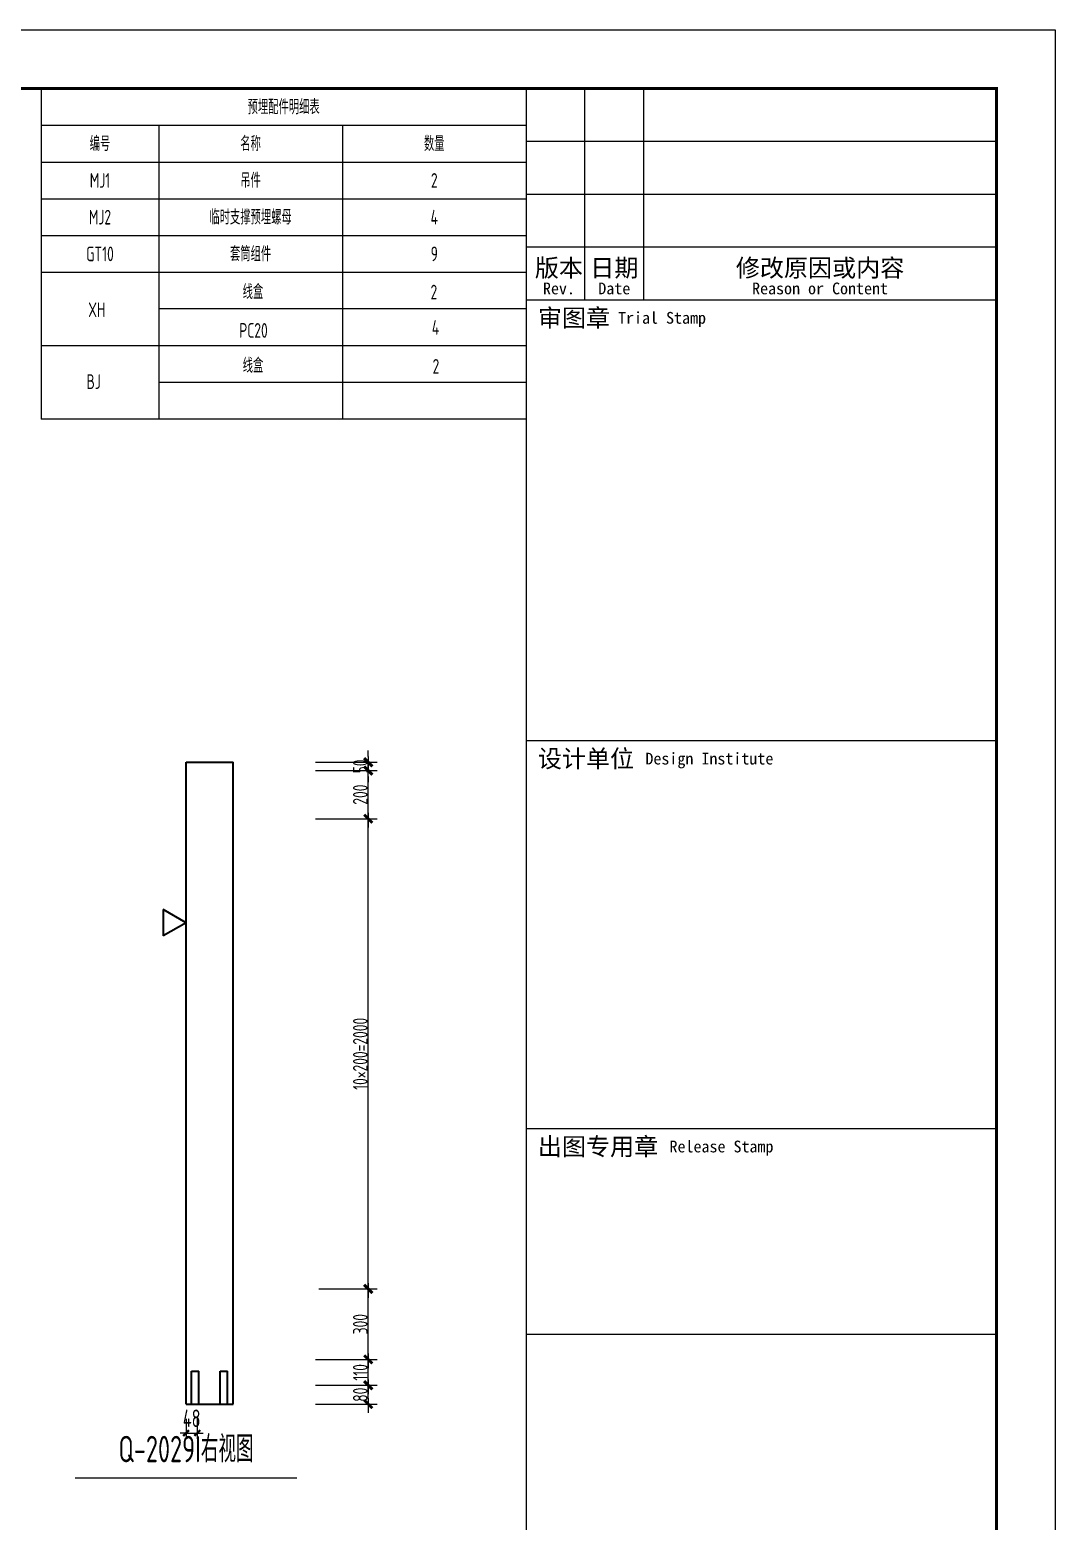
# Model space of a CAD drawing. Extents: x -85320 to 1679916, y -1321939 to 627.
# Drawn here: x 1659497 to 1676940, y -851246 to -825871 of the extents above; entities that cross this region are included whole.
import ezdxf
from ezdxf.enums import TextEntityAlignment as Align

# ---------------------------------------------------------------- set-up
doc = ezdxf.new("R2010")
doc.units = 0
doc.header["$LTSCALE"] = 1000
for name, color, linetype in [('BORDER', 7, 'Continuous'), ('手孔标注', 3, 'Continuous'), ('打印线框', 7, 'Continuous'), ('拉模', 7, 'Continuous'), ('砼墙', 3, 'Continuous')]:
    doc.layers.add(name, color=color, linetype=linetype)
for name, color, linetype, lineweight in [('参数表文字', 7, 'Continuous', 18), ('预制墙图名', 7, 'Continuous', 18), ('预制墙墙身水平筋', 130, 'Continuous', 18), ('预制墙墙身纵向受力筋', 1, 'Continuous', 18), ('预制墙详图标注', 3, 'Continuous', 18), ('预制墙详图轮廓', 3, 'Continuous', 35)]:
    doc.layers.add(name, color=color, linetype=linetype, lineweight=lineweight)
doc.styles.add('TSSD_Dimension', font='tssdeng.shx', dxfattribs={"width": 0.7, "bigfont": 'hztxt.shx'})
doc.styles.add('TSSD_Rein', font='Tssdeng.shx', dxfattribs={"width": 0.7, "bigfont": 'hztxt.shx'})
doc.styles.add('样式 1', font='yjkeng.shx', dxfattribs={"width": 0.7, "bigfont": 'yjkchn.shx'})
doc.styles.add('样式 2', font='yjkeng.shx', dxfattribs={"width": 0.7, "bigfont": 'yjkchn.shx'})
doc.styles.add('设计院一', font='', dxfattribs={"width": 0.8})
doc.styles.get('设计院一').set_extended_font_data('SimSun')
doc.dimstyles.new('标注', dxfattribs={"dimtxt": 300, "dimasz": 100, "dimexe": 100, "dimexo": 250, "dimgap": 100, "dimtad": 1, "dimdec": 0, "dimlfac": 0.25, "dimzin": 0, "dimdsep": 46, "dimtxsty": 'TSSD_Dimension', "dimblk": 'ARCHTICK', "dimcen": 0, "dimdle": 100, "dimclrt": 7, "dimadec": 0, "dimazin": 0, "dimtfac": 1, "dimtdec": 0, "dimtix": 1, "dimtmove": 2, "dimatfit": 3, "dimfxl": 1, "dimtolj": 1, "dimtzin": 0, "dimarcsym": 0})
doc.dimstyles.new('盈建科结构', dxfattribs={"dimscale": 100, "dimtxt": 2.5, "dimasz": 1, "dimexe": 1.5, "dimexo": 0.625, "dimgap": 0.1, "dimtad": 1, "dimdec": 0, "dimrnd": 1, "dimzin": 0, "dimdsep": 46, "dimtxsty": '样式 1', "dimblk": '_yjkbk', "dimblk1": 'ARCHTICK', "dimblk2": 'ARCHTICK', "dimcen": 0.09, "dimadec": 0, "dimazin": 0, "dimtfac": 1, "dimtdec": 4, "dimtix": 1, "dimtmove": 2, "dimatfit": 3, "dimfxl": 1, "dimtolj": 1, "dimtzin": 0, "dimarcsym": 0})

# ---------------------------------------------------------------- blocks, each defined once
blk = doc.blocks.new('_yjkbk')
blk.add_line((-1, 0), (1.5, 0))
blk.add_lwpolyline([(-0.7, -0.7, 0.5, 0.5, 0), (0.7, 0.7, 0.5, 0.5, 0)], format="xyseb")
blk = doc.blocks.new('*D1764')
at = {"layer": 'Defpoints', "color": 0, "transparency": 16777216}
for p in [(1664354, -848934), (1665254, -848934), (1664354, -849254)]:
    blk.add_point(p, dxfattribs=at)
at = {"layer": '预制墙详图标注', "color": 0, "lineweight": -2, "transparency": 16777216}
for p, q in [((1664354, -848934), (1665404, -848934)), ((1665254, -849154), (1665254, -849034)), ((1664354, -849254), (1665404, -849254))]:
    blk.add_line(p, q, dxfattribs=at)
at = {"layer": '预制墙详图标注', "color": 0, "lineweight": -2, "transparency": 16777216, "xscale": 100, "yscale": 100, "zscale": 100}
for p, rotation in [((1665254, -848934), 90), ((1665254, -849254), 270)]:
    blk.add_blockref('_yjkbk', p, dxfattribs=dict(at, rotation=rotation))
at = {"layer": '预制墙详图标注', "color": 0, "transparency": 16777216, "insert": (1665244, -849094), "char_height": 250, "attachment_point": 8, "rotation": 90, "style": '样式 1'}
blk.add_mtext('\\A1;80', dxfattribs=at)
blk = doc.blocks.new('_ArchTick')
at = {"color": 0, "linetype": 'ByBlock', "const_width": 0.4}
blk.add_lwpolyline([(-0.5, -0.5), (0.5, 0.5)], dxfattribs=at)
blk = doc.blocks.new('*D1765')
at = {"layer": 'Defpoints', "color": 0, "transparency": 16777216}
for p in [(1664354, -848494), (1665254, -848494), (1664354, -848934)]:
    blk.add_point(p, dxfattribs=at)
at = {"layer": '预制墙详图标注', "color": 0, "lineweight": -2, "transparency": 16777216}
for p, q in [((1664354, -848494), (1665404, -848494)), ((1665254, -848834), (1665254, -848594)), ((1664354, -848934), (1665404, -848934))]:
    blk.add_line(p, q, dxfattribs=at)
at = {"layer": '预制墙详图标注', "color": 0, "lineweight": -2, "transparency": 16777216, "xscale": 100, "yscale": 100, "zscale": 100}
for p, rotation in [((1665254, -848494), 90), ((1665254, -848934), 270)]:
    blk.add_blockref('_yjkbk', p, dxfattribs=dict(at, rotation=rotation))
at = {"layer": '预制墙详图标注', "color": 0, "transparency": 16777216, "insert": (1665244, -848714), "char_height": 250, "attachment_point": 8, "rotation": 90, "style": '样式 1'}
blk.add_mtext('\\A1;110', dxfattribs=at)
blk = doc.blocks.new('*D1766')
at = {"layer": 'Defpoints', "color": 0, "transparency": 16777216}
for p in [(1664354, -847294), (1665254, -847294), (1664354, -848494)]:
    blk.add_point(p, dxfattribs=at)
at = {"layer": '预制墙详图标注', "color": 0, "lineweight": -2, "transparency": 16777216}
for p, q in [((1664416, -847294), (1665404, -847294)), ((1665254, -848394), (1665254, -847394)), ((1664416, -848494), (1665404, -848494))]:
    blk.add_line(p, q, dxfattribs=at)
at = {"layer": '预制墙详图标注', "color": 0, "lineweight": -2, "transparency": 16777216, "xscale": 100, "yscale": 100, "zscale": 100}
for p, rotation in [((1665254, -847294), 90), ((1665254, -848494), 270)]:
    blk.add_blockref('_yjkbk', p, dxfattribs=dict(at, rotation=rotation))
at = {"layer": '预制墙详图标注', "color": 0, "transparency": 16777216, "insert": (1665244, -847894), "char_height": 250, "attachment_point": 8, "rotation": 90, "style": '样式 1'}
blk.add_mtext('\\A1;300', dxfattribs=at)
blk = doc.blocks.new('*D1767')
at = {"layer": 'Defpoints', "color": 0, "transparency": 16777216}
for p in [(1664354, -839294), (1665254, -839294), (1664354, -847294)]:
    blk.add_point(p, dxfattribs=at)
at = {"layer": '预制墙详图标注', "color": 0, "lineweight": -2, "transparency": 16777216}
for p, q in [((1664416, -839294), (1665404, -839294)), ((1665254, -847194), (1665254, -839394)), ((1664416, -847294), (1665404, -847294))]:
    blk.add_line(p, q, dxfattribs=at)
at = {"layer": '预制墙详图标注', "color": 0, "lineweight": -2, "transparency": 16777216, "xscale": 100, "yscale": 100, "zscale": 100}
for p, rotation in [((1665254, -839294), 90), ((1665254, -847294), 270)]:
    blk.add_blockref('_yjkbk', p, dxfattribs=dict(at, rotation=rotation))
at = {"layer": '预制墙详图标注', "color": 0, "transparency": 16777216, "insert": (1665244, -843294), "char_height": 250, "attachment_point": 8, "rotation": 90, "style": '样式 1'}
blk.add_mtext('\\A1;10×200=2000', dxfattribs=at)
blk = doc.blocks.new('*D2079')
at = {"layer": 'Defpoints', "color": 0, "transparency": 16777216}
for p in [(1662154, -849254), (1662346, -849254), (1662346, -849746)]:
    blk.add_point(p, dxfattribs=at)
at = {"layer": '手孔标注', "color": 0, "lineweight": -2, "transparency": 16777216}
for p, q in [((1662154, -849504), (1662154, -849846)), ((1662346, -849504), (1662346, -849846)), ((1662154, -849746), (1662054, -849746)), ((1662154, -849746), (1662346, -849746)), ((1662346, -849746), (1662446, -849746))]:
    blk.add_line(p, q, dxfattribs=at)
at = {"layer": '手孔标注', "color": 0, "lineweight": -2, "transparency": 16777216, "xscale": 100, "yscale": 100, "zscale": 100}
blk.add_blockref('_ArchTick', (1662154, -849746), dxfattribs=at)
at = {"layer": '手孔标注', "color": 0, "lineweight": -2, "transparency": 16777216, "xscale": 100, "yscale": 100, "zscale": 100, "rotation": 180}
blk.add_blockref('_ArchTick', (1662346, -849746), dxfattribs=at)
at = {"layer": '手孔标注', "color": 7, "lineweight": 0, "transparency": 16777216, "insert": (1662250, -849496), "char_height": 300, "attachment_point": 5, "style": 'TSSD_Dimension'}
blk.add_mtext('\\A1;48', dxfattribs=at)
blk = doc.blocks.new('*D2475')
at = {"layer": 'Defpoints', "color": 0, "transparency": 16777216}
for p in [(1664354, -838474), (1665254, -838474), (1664354, -839294)]:
    blk.add_point(p, dxfattribs=at)
at = {"layer": '预制墙详图标注', "color": 0, "lineweight": -2, "transparency": 16777216}
for p, q in [((1664354, -838474), (1665404, -838474)), ((1665254, -839194), (1665254, -838574)), ((1664354, -839294), (1665404, -839294))]:
    blk.add_line(p, q, dxfattribs=at)
at = {"layer": '预制墙详图标注', "color": 0, "lineweight": -2, "transparency": 16777216, "xscale": 100, "yscale": 100, "zscale": 100}
for p, rotation in [((1665254, -838474), 90), ((1665254, -839294), 270)]:
    blk.add_blockref('_yjkbk', p, dxfattribs=dict(at, rotation=rotation))
at = {"layer": '预制墙详图标注', "color": 0, "transparency": 16777216, "insert": (1665244, -838884), "char_height": 250, "attachment_point": 8, "rotation": 90, "style": '样式 1'}
blk.add_mtext('\\A1;200', dxfattribs=at)
blk = doc.blocks.new('*D2476')
at = {"layer": 'Defpoints', "color": 0, "transparency": 16777216}
for p in [(1664354, -838334), (1665254, -838334), (1664354, -838474)]:
    blk.add_point(p, dxfattribs=at)
at = {"layer": '预制墙详图标注', "color": 0, "lineweight": -2, "transparency": 16777216}
for p, q in [((1665254, -838234), (1665254, -838134)), ((1664354, -838334), (1665404, -838334)), ((1665254, -838474), (1665254, -838334)), ((1664354, -838474), (1665404, -838474)), ((1665254, -838574), (1665254, -838674))]:
    blk.add_line(p, q, dxfattribs=at)
at = {"layer": '预制墙详图标注', "color": 0, "lineweight": -2, "transparency": 16777216, "xscale": 100, "yscale": 100, "zscale": 100}
for p, rotation in [((1665254, -838334), 270), ((1665254, -838474), 90)]:
    blk.add_blockref('_yjkbk', p, dxfattribs=dict(at, rotation=rotation))
at = {"layer": '预制墙详图标注', "color": 0, "transparency": 16777216, "insert": (1665244, -838404), "char_height": 250, "attachment_point": 8, "rotation": 90, "style": '样式 1'}
blk.add_mtext('\\A1;50', dxfattribs=at)
blk = doc.blocks.new('图框1')
at = {"color": 7}
for p, q in [((1433679, -783089), (1425679, -783089)), ((1425679, -783089), (1425679, -823089)), ((1426679, -786689), (1426679, -783089)), ((1427679, -786689), (1427679, -783089)), ((1433679, -783089), (1433679, -823089)), ((1433679, -823089), (1433679, -783089)), ((1433679, -783089), (1433679, -823089)), ((1433679, -823089), (1433679, -783089)), ((1433679, -783989), (1425679, -783989)), ((1433679, -784889), (1425679, -784889)), ((1433679, -785789), (1425679, -785789)), ((1433679, -786689), (1425679, -786689)), ((1433679, -794189), (1425679, -794189)), ((1433679, -800789), (1425679, -800789)), ((1433679, -804289), (1425679, -804289))]:
    blk.add_line(p, q, dxfattribs=at)
at = {"layer": 'BORDER', "const_width": 50}
blk.add_lwpolyline([(1377779, -823089), (1377779, -783089), (1433679, -783089), (1433679, -823089)], close=True, dxfattribs=at)
at = {"color": 7, "style": '设计院一'}
for s, height, p in [('版本', 300, (1426237, -786289)), ('日期', 300, (1427179, -786289)), ('修改原因或内容', 300, (1430679, -786289)), ('Rev.', 200, (1426237, -786589)), ('Date', 200, (1427179, -786589)), ('Reason or Content', 200, (1430679, -786589))]:
    blk.add_text(s, height=height, dxfattribs=at).set_placement(p, align=Align.CENTER)
for s, height, p in [('审图章', 300, (1425879, -786989)), ('Trial Stamp', 200, (1427243, -786989)), ('设计单位', 300, (1425879, -794489)), ('Design Institute', 200, (1427708, -794489)), ('出图专用章', 300, (1425879, -801089)), ('Release Stamp', 200, (1428118, -801089))]:
    blk.add_text(s, height=height, dxfattribs=at).set_placement(p, align=Align.MIDDLE_LEFT)

msp = doc.modelspace()

# ---------------------------------------------------------------- linework, layer by layer
at = {"layer": '参数表文字', "lineweight": 18}
for p, q in [((1659689.787, -826870.959), (1667939.787, -826870.959)), ((1659689.787, -826870.959), (1659689.787, -827495.959)), ((1667939.787, -826870.959), (1667939.787, -827495.959)), ((1659689.787, -827495.959), (1667939.787, -827495.959)), ((1659689.787, -827495.959), (1661689.787, -827495.959)), ((1659689.787, -827495.959), (1659689.787, -828120.959)), ((1661689.787, -827495.959), (1661689.787, -828120.959)), ((1661689.787, -827495.959), (1664814.787, -827495.959)), ((1664814.787, -827495.959), (1664814.787, -828120.959)), ((1664814.787, -827495.959), (1667939.787, -827495.959)), ((1667939.787, -827495.959), (1667939.787, -828120.959)), ((1659689.787, -828120.959), (1661689.787, -828120.959)), ((1659689.787, -828120.959), (1661689.787, -828120.959)), ((1659689.787, -828120.959), (1659689.787, -828745.959)), ((1661689.787, -828120.959), (1664814.787, -828120.959)), ((1661689.787, -828120.959), (1661689.787, -828745.959)), ((1661689.787, -828120.959), (1664814.787, -828120.959)), ((1664814.787, -828120.959), (1667939.787, -828120.959)), ((1664814.787, -828120.959), (1664814.787, -828745.959)), ((1664814.787, -828120.959), (1667939.787, -828120.959)), ((1667939.787, -828120.959), (1667939.787, -828745.959)), ((1659689.787, -828745.959), (1661689.787, -828745.959)), ((1659689.787, -828745.959), (1661689.787, -828745.959)), ((1659689.787, -828745.959), (1659689.787, -829370.959)), ((1661689.787, -828745.959), (1664814.787, -828745.959)), ((1661689.787, -828745.959), (1661689.787, -829370.959)), ((1661689.787, -828745.959), (1664814.787, -828745.959)), ((1664814.787, -828745.959), (1667939.787, -828745.959)), ((1664814.787, -828745.959), (1664814.787, -829370.959)), ((1664814.787, -828745.959), (1667939.787, -828745.959)), ((1667939.787, -828745.959), (1667939.787, -829370.959)), ((1659689.787, -829370.959), (1661689.787, -829370.959)), ((1659689.787, -829370.959), (1661689.787, -829370.959)), ((1659689.787, -829370.959), (1659689.787, -829995.959)), ((1661689.787, -829370.959), (1664814.787, -829370.959)), ((1661689.787, -829370.959), (1661689.787, -829995.959)), ((1661689.787, -829370.959), (1664814.787, -829370.959)), ((1664814.787, -829370.959), (1667939.787, -829370.959)), ((1664814.787, -829370.959), (1664814.787, -829995.959)), ((1664814.787, -829370.959), (1667939.787, -829370.959)), ((1667939.787, -829370.959), (1667939.787, -829995.959)), ((1659689.787, -829995.959), (1661689.787, -829995.959)), ((1661689.787, -829995.959), (1664814.787, -829995.959)), ((1661689.787, -829995.962), (1661689.787, -830620.962)), ((1664814.787, -829995.959), (1667939.787, -829995.959)), ((1664814.787, -829995.962), (1664814.787, -830620.962)), ((1661689.787, -830620.962), (1661689.787, -831245.962)), ((1664814.787, -830620.962), (1664814.787, -831245.962)), ((1661689.787, -831245.962), (1661689.787, -831870.962)), ((1664814.787, -831245.962), (1664814.787, -831870.962)), ((1661689.787, -831870.962), (1661689.787, -832495.962)), ((1664814.787, -831870.962), (1664814.787, -832495.962))]:
    msp.add_line(p, q, dxfattribs=at)
at = {"layer": '手孔标注', "color": 0}
for p, q in [((1659689.787, -829995.962), (1659689.787, -830620.962)), ((1659689.787, -830620.962), (1659689.787, -831245.962)), ((1667939.787, -830620.962), (1661689.787, -830620.962)), ((1667939.787, -831245.962), (1659689.787, -831245.962)), ((1659689.787, -831245.962), (1659689.787, -831870.962)), ((1659689.787, -831870.962), (1659689.787, -832495.962)), ((1667939.787, -831870.962), (1661689.787, -831870.962)), ((1667939.787, -832495.962), (1659689.787, -832495.962))]:
    msp.add_line(p, q, dxfattribs=at)
at = {"layer": '打印线框', "color": 1}
msp.add_lwpolyline([(1617539.787, -867870.959), (1617539.787, -825870.959), (1676939.787, -825870.959), (1676939.787, -867870.959)], close=True, dxfattribs=at)
at = {"layer": '砼墙', "lineweight": 35}
for p, q in [((1662245.687, -849253.635), (1662245.687, -848693.635)), ((1662245.687, -848693.635), (1662373.687, -848693.635)), ((1662245.687, -849253.635), (1662245.687, -848693.635)), ((1662245.687, -848693.635), (1662373.687, -848693.635)), ((1662245.687, -849253.635), (1662245.687, -848693.635)), ((1662245.687, -848693.635), (1662373.687, -848693.635)), ((1662245.687, -849253.635), (1662245.687, -848693.635)), ((1662245.687, -848693.635), (1662373.687, -848693.635)), ((1662373.687, -849253.635), (1662373.687, -848693.635)), ((1662373.687, -849253.635), (1662373.687, -848693.635)), ((1662373.687, -849253.635), (1662373.687, -848693.635)), ((1662373.687, -849253.635), (1662373.687, -848693.635)), ((1662733.687, -849253.635), (1662733.687, -848693.635)), ((1662733.687, -848693.635), (1662861.687, -848693.635)), ((1662733.687, -849253.635), (1662733.687, -848693.635)), ((1662733.687, -848693.635), (1662861.687, -848693.635)), ((1662733.687, -849253.635), (1662733.687, -848693.635)), ((1662733.687, -848693.635), (1662861.687, -848693.635)), ((1662733.687, -849253.635), (1662733.687, -848693.635)), ((1662733.687, -848693.635), (1662861.687, -848693.635)), ((1662733.687, -849253.635), (1662733.687, -848693.635)), ((1662733.687, -848693.635), (1662861.687, -848693.635)), ((1662861.687, -849253.635), (1662861.687, -848693.635)), ((1662861.687, -849253.635), (1662861.687, -848693.635)), ((1662861.687, -849253.635), (1662861.687, -848693.635)), ((1662861.687, -849253.635), (1662861.687, -848693.635)), ((1662861.687, -849253.635), (1662861.687, -848693.635))]:
    msp.add_line(p, q, dxfattribs=at)
at = {"layer": '预制墙图名', "lineweight": 18}
msp.add_line((1660265.609, -850507.313), (1664041.765, -850507.313), dxfattribs=at)
at = {"layer": '预制墙墙身水平筋', "lineweight": 18, "const_width": 0.18}
for points in [[(1662515.404, -838493.635), (1662265.687, -838493.635), (1662265.687, -838453.635), (1662515.404, -838453.635), (1662515.404, -838493.635), (1662265.687, -838493.635), (1662265.687, -838453.635), (1662515.404, -838453.635)], [(1662591.97, -838453.635), (1662841.687, -838453.635), (1662841.687, -838493.635), (1662591.97, -838493.635), (1662591.97, -838453.635), (1662841.687, -838453.635), (1662841.687, -838493.635), (1662591.97, -838493.635)], [(1662515.404, -839313.635), (1662265.687, -839313.635), (1662265.687, -839273.635), (1662515.404, -839273.635), (1662515.404, -839313.635), (1662265.687, -839313.635), (1662265.687, -839273.635), (1662515.404, -839273.635)], [(1662591.97, -839273.635), (1662841.687, -839273.635), (1662841.687, -839313.635), (1662591.97, -839313.635), (1662591.97, -839273.635), (1662841.687, -839273.635), (1662841.687, -839313.635), (1662591.97, -839313.635)], [(1662515.404, -840113.635), (1662265.687, -840113.635), (1662265.687, -840073.635), (1662515.404, -840073.635), (1662515.404, -840113.635), (1662265.687, -840113.635), (1662265.687, -840073.635), (1662515.404, -840073.635)], [(1662591.97, -840073.635), (1662841.687, -840073.635), (1662841.687, -840113.635), (1662591.97, -840113.635), (1662591.97, -840073.635), (1662841.687, -840073.635), (1662841.687, -840113.635), (1662591.97, -840113.635)], [(1662515.404, -840913.635), (1662265.687, -840913.635), (1662265.687, -840873.635), (1662515.404, -840873.635), (1662515.404, -840913.635), (1662265.687, -840913.635), (1662265.687, -840873.635), (1662515.404, -840873.635)], [(1662591.97, -840873.635), (1662841.687, -840873.635), (1662841.687, -840913.635), (1662591.97, -840913.635), (1662591.97, -840873.635), (1662841.687, -840873.635), (1662841.687, -840913.635), (1662591.97, -840913.635)], [(1662515.404, -841713.635), (1662265.687, -841713.635), (1662265.687, -841673.635), (1662515.404, -841673.635), (1662515.404, -841713.635), (1662265.687, -841713.635), (1662265.687, -841673.635), (1662515.404, -841673.635)], [(1662591.97, -841673.635), (1662841.687, -841673.635), (1662841.687, -841713.635), (1662591.97, -841713.635), (1662591.97, -841673.635), (1662841.687, -841673.635), (1662841.687, -841713.635), (1662591.97, -841713.635)], [(1662515.404, -842513.635), (1662265.687, -842513.635), (1662265.687, -842473.635), (1662515.404, -842473.635), (1662515.404, -842513.635), (1662265.687, -842513.635), (1662265.687, -842473.635), (1662515.404, -842473.635)], [(1662591.97, -842473.635), (1662841.687, -842473.635), (1662841.687, -842513.635), (1662591.97, -842513.635), (1662591.97, -842473.635), (1662841.687, -842473.635), (1662841.687, -842513.635), (1662591.97, -842513.635)], [(1662515.404, -843313.635), (1662265.687, -843313.635), (1662265.687, -843273.635), (1662515.404, -843273.635), (1662515.404, -843313.635), (1662265.687, -843313.635), (1662265.687, -843273.635), (1662515.404, -843273.635)], [(1662591.97, -843273.635), (1662841.687, -843273.635), (1662841.687, -843313.635), (1662591.97, -843313.635), (1662591.97, -843273.635), (1662841.687, -843273.635), (1662841.687, -843313.635), (1662591.97, -843313.635)], [(1662515.404, -844113.635), (1662265.687, -844113.635), (1662265.687, -844073.635), (1662515.404, -844073.635), (1662515.404, -844113.635), (1662265.687, -844113.635), (1662265.687, -844073.635), (1662515.404, -844073.635)], [(1662591.97, -844073.635), (1662841.687, -844073.635), (1662841.687, -844113.635), (1662591.97, -844113.635), (1662591.97, -844073.635), (1662841.687, -844073.635), (1662841.687, -844113.635), (1662591.97, -844113.635)], [(1662515.404, -844913.635), (1662265.687, -844913.635), (1662265.687, -844873.635), (1662515.404, -844873.635), (1662515.404, -844913.635), (1662265.687, -844913.635), (1662265.687, -844873.635), (1662515.404, -844873.635)], [(1662591.97, -844873.635), (1662841.687, -844873.635), (1662841.687, -844913.635), (1662591.97, -844913.635), (1662591.97, -844873.635), (1662841.687, -844873.635), (1662841.687, -844913.635), (1662591.97, -844913.635)], [(1662515.404, -845713.635), (1662265.687, -845713.635), (1662265.687, -845673.635), (1662515.404, -845673.635), (1662515.404, -845713.635), (1662265.687, -845713.635), (1662265.687, -845673.635), (1662515.404, -845673.635)], [(1662591.97, -845673.635), (1662841.687, -845673.635), (1662841.687, -845713.635), (1662591.97, -845713.635), (1662591.97, -845673.635), (1662841.687, -845673.635), (1662841.687, -845713.635), (1662591.97, -845713.635)], [(1662515.404, -846513.635), (1662265.687, -846513.635), (1662265.687, -846473.635), (1662515.404, -846473.635), (1662515.404, -846513.635), (1662265.687, -846513.635), (1662265.687, -846473.635), (1662515.404, -846473.635)], [(1662591.97, -846473.635), (1662841.687, -846473.635), (1662841.687, -846513.635), (1662591.97, -846513.635), (1662591.97, -846473.635), (1662841.687, -846473.635), (1662841.687, -846513.635), (1662591.97, -846513.635)], [(1662515.404, -847313.635), (1662265.687, -847313.635), (1662265.687, -847273.635), (1662515.404, -847273.635), (1662515.404, -847313.635), (1662265.687, -847313.635), (1662265.687, -847273.635), (1662515.404, -847273.635)], [(1662591.97, -847273.635), (1662841.687, -847273.635), (1662841.687, -847313.635), (1662591.97, -847313.635), (1662591.97, -847273.635), (1662841.687, -847273.635), (1662841.687, -847313.635), (1662591.97, -847313.635)], [(1662515.404, -847713.635), (1662265.687, -847713.635), (1662265.687, -847673.635), (1662515.404, -847673.635), (1662515.404, -847713.635), (1662265.687, -847713.635), (1662265.687, -847673.635), (1662515.404, -847673.635)], [(1662591.97, -847673.635), (1662841.687, -847673.635), (1662841.687, -847713.635), (1662591.97, -847713.635), (1662591.97, -847673.635), (1662841.687, -847673.635), (1662841.687, -847713.635), (1662591.97, -847713.635)], [(1662515.404, -848113.635), (1662265.687, -848113.635), (1662265.687, -848073.635), (1662515.404, -848073.635), (1662515.404, -848113.635), (1662265.687, -848113.635), (1662265.687, -848073.635), (1662515.404, -848073.635)], [(1662591.97, -848073.635), (1662841.687, -848073.635), (1662841.687, -848113.635), (1662591.97, -848113.635), (1662591.97, -848073.635), (1662841.687, -848073.635), (1662841.687, -848113.635), (1662591.97, -848113.635)], [(1662515.404, -848513.635), (1662265.687, -848513.635), (1662265.687, -848473.635), (1662515.404, -848473.635), (1662515.404, -848513.635), (1662265.687, -848513.635), (1662265.687, -848473.635), (1662515.404, -848473.635)], [(1662591.97, -848473.635), (1662841.687, -848473.635), (1662841.687, -848513.635), (1662591.97, -848513.635), (1662591.97, -848473.635), (1662841.687, -848473.635), (1662841.687, -848513.635), (1662591.97, -848513.635)], [(1662479.404, -848953.635), (1662229.687, -848953.635), (1662229.687, -848913.635), (1662479.404, -848913.635), (1662479.404, -848953.635), (1662229.687, -848953.635), (1662229.687, -848913.635), (1662479.404, -848913.635)], [(1662627.97, -848913.635), (1662877.687, -848913.635), (1662877.687, -848953.635), (1662627.97, -848953.635), (1662627.97, -848913.635), (1662877.687, -848913.635), (1662877.687, -848953.635), (1662627.97, -848953.635)]]:
    msp.add_lwpolyline(points, close=True, dxfattribs=at)
at = {"layer": '预制墙墙身纵向受力筋', "lineweight": 18, "const_width": 0.18}
for points in [[(1662277.687, -848769.635), (1662277.687, -837269.635), (1662341.687, -837269.635), (1662341.687, -848769.635)], [(1662765.687, -848769.635), (1662765.687, -837269.635), (1662829.687, -837269.635), (1662829.687, -848769.635)]]:
    msp.add_lwpolyline(points, close=True, dxfattribs=at)
at = {"layer": '预制墙详图标注', "lineweight": 35}
for p, q in [((1662153.687, -841063.635), (1661763.976, -840838.635)), ((1661763.976, -840838.635), (1661763.976, -841288.635)), ((1662153.687, -841063.635), (1661763.976, -841288.635))]:
    msp.add_line(p, q, dxfattribs=at)
at = {"layer": '预制墙详图轮廓', "lineweight": 35}
for p, q in [((1662153.687, -838333.635), (1662953.687, -838333.635)), ((1662153.687, -849253.635), (1662153.687, -838333.635)), ((1662953.687, -849253.635), (1662953.687, -838333.635)), ((1662153.687, -849253.635), (1662953.687, -849253.635))]:
    msp.add_line(p, q, dxfattribs=at)

# ---------------------------------------------------------------- block references
at = {"layer": '拉模', "color": 3}
msp.add_blockref('图框1', (242260.838, -43782.264), dxfattribs=at)

# ---------------------------------------------------------------- texts
at = {"layer": '参数表文字', "linetype": 'Continuous', "style": 'TSSD_Rein', "width": 0.7}
for s, p in [('预埋配件明细表', (1663814.787, -827183.459)), ('编号', (1660689.787, -827808.459)), ('名称', (1663252.287, -827808.459)), ('数量', (1666377.287, -827808.459)), ('MJ1', (1660689.787, -828433.459)), ('吊件', (1663252.287, -828433.459)), ('2', (1666377.287, -828433.459)), ('MJ2', (1660689.787, -829058.459)), ('临时支撑预埋螺母', (1663252.287, -829058.459)), ('4', (1666377.287, -829058.459)), ('GT10', (1660689.787, -829683.459)), ('套筒组件', (1663252.287, -829683.459)), ('9', (1666377.287, -829683.459)), ('线盒', (1663292.327, -830327.84)), ('2', (1666370.671, -830333.408)), ('XH', (1660636.619, -830633.698)), ('PC20', (1663301.211, -830985.435)), ('4', (1666398.321, -830934.881)), ('线盒', (1663293.17, -831581.637)), ('2', (1666405.437, -831596.932)), ('BJ', (1660582.212, -831856.632))]:
    msp.add_text(s, height=250, dxfattribs=at).set_placement(p, align=Align.MIDDLE_CENTER)
at = {"layer": '预制墙图名', "linetype": 'Continuous', "style": '样式 2', "width": 0.7}
msp.add_text('Q-2029I右视图', height=450, dxfattribs=at).set_placement((1662153.687, -850378.635), align=Align.BOTTOM_CENTER)

# ---------------------------------------------------------------- dimensions: what is measured, and where the dimension line sits
at = {"layer": '手孔标注', "color": 3, "lineweight": 0}
dim = msp.add_linear_dim(base=(1662345.687, -849746.05), p1=(1662153.687, -849253.635), p2=(1662345.687, -849253.635), dimstyle='标注', dxfattribs=at)
dim.commit()
dim.dimension.update_dxf_attribs({"geometry": '*D2079', "text_midpoint": (1662249.687, -849496.05)})
at = {"layer": '预制墙详图标注'}
for p1, p2, text, override, picture, middle in [((1664353.687, -838473.635), (1664353.687, -838333.635), '50', {"dimscale": 100, "dimtxt": 2.5, "dimasz": 1, "dimexe": 1.5, "dimexo": 0, "dimgap": 0.1, "dimtad": 1, "dimlfac": 0.25, "dimrnd": 5, "dimdle": 0, "dimfxlon": 0}, '*D2476', (1665118.687, -838403.635)), ((1664353.687, -839293.635), (1664353.687, -838473.635), '200', {"dimscale": 100, "dimtxt": 2.5, "dimasz": 1, "dimexe": 1.5, "dimexo": 0, "dimgap": 0.1, "dimtad": 1, "dimlfac": 0.25, "dimrnd": 5, "dimdle": 0, "dimfxlon": 0}, '*D2475', (1665118.687, -838883.635)), ((1664353.687, -847293.635), (1664353.687, -839293.635), '10×200=2000', {"dimscale": 100, "dimtxt": 2.5, "dimasz": 1, "dimexe": 1.5, "dimexo": 0.625, "dimgap": 0.1, "dimtad": 1, "dimlfac": 0.25, "dimrnd": 5, "dimdle": 0, "dimtix": 1, "dimfxlon": 0}, '*D1767', (1665118.687, -843293.635)), ((1664353.687, -848493.635), (1664353.687, -847293.635), '300', {"dimscale": 100, "dimtxt": 2.5, "dimasz": 1, "dimexe": 1.5, "dimexo": 0.625, "dimgap": 0.1, "dimtad": 1, "dimlfac": 0.25, "dimrnd": 5, "dimdle": 0, "dimtix": 1, "dimfxlon": 0}, '*D1766', (1665118.687, -847893.635))]:
    dim = msp.add_aligned_dim(p1=p1, p2=p2, distance=-900, text=text, dimstyle='盈建科结构', override=override, dxfattribs=at)
    dim.commit()
    dim.dimension.update_dxf_attribs({"geometry": picture, "text_midpoint": middle})
for p1, p2, picture, middle in [((1664353.687, -848933.635), (1664353.687, -848493.635), '*D1765', (1665118.687, -848713.635)), ((1664353.687, -849253.635), (1664353.687, -848933.635), '*D1764', (1665118.687, -849093.635))]:
    dim = msp.add_aligned_dim(p1=p1, p2=p2, distance=-900, dimstyle='盈建科结构', override={"dimscale": 100, "dimtxt": 2.5, "dimasz": 1, "dimexe": 1.5, "dimexo": 0, "dimgap": 0.1, "dimtad": 1, "dimlfac": 0.25, "dimrnd": 5, "dimdle": 0, "dimfxlon": 0}, dxfattribs=at)
    dim.commit()
    dim.dimension.update_dxf_attribs({"geometry": picture, "text_midpoint": middle})

doc.saveas('drawing.dxf')
